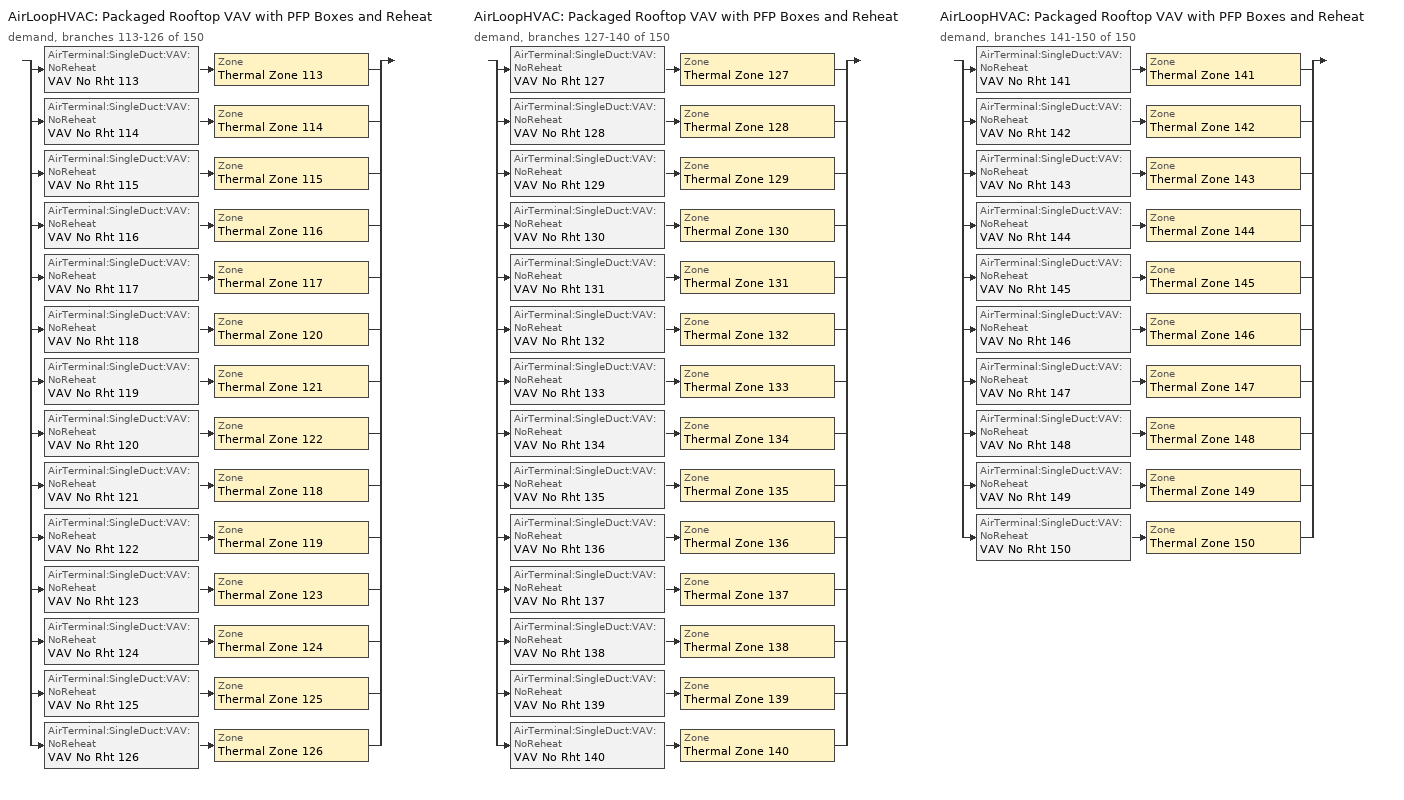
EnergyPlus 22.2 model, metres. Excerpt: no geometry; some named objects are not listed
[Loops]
AirLoopHVAC 'Packaged Rooftop VAV with PFP Boxes and Reheat'
 demand, branches 113-126 of 150: split
  | AirTerminal:SingleDuct:VAV:NoReheat 'VAV No Rht 113' > Zone 'Thermal Zone 113'
  | AirTerminal:SingleDuct:VAV:NoReheat 'VAV No Rht 114' > Zone 'Thermal Zone 114'
  | AirTerminal:SingleDuct:VAV:NoReheat 'VAV No Rht 115' > Zone 'Thermal Zone 115'
  | AirTerminal:SingleDuct:VAV:NoReheat 'VAV No Rht 116' > Zone 'Thermal Zone 116'
  | AirTerminal:SingleDuct:VAV:NoReheat 'VAV No Rht 117' > Zone 'Thermal Zone 117'
  | AirTerminal:SingleDuct:VAV:NoReheat 'VAV No Rht 118' > Zone 'Thermal Zone 120'
  | AirTerminal:SingleDuct:VAV:NoReheat 'VAV No Rht 119' > Zone 'Thermal Zone 121'
  | AirTerminal:SingleDuct:VAV:NoReheat 'VAV No Rht 120' > Zone 'Thermal Zone 122'
  | AirTerminal:SingleDuct:VAV:NoReheat 'VAV No Rht 121' > Zone 'Thermal Zone 118'
  | AirTerminal:SingleDuct:VAV:NoReheat 'VAV No Rht 122' > Zone 'Thermal Zone 119'
  | AirTerminal:SingleDuct:VAV:NoReheat 'VAV No Rht 123' > Zone 'Thermal Zone 123'
  | AirTerminal:SingleDuct:VAV:NoReheat 'VAV No Rht 124' > Zone 'Thermal Zone 124'
  | AirTerminal:SingleDuct:VAV:NoReheat 'VAV No Rht 125' > Zone 'Thermal Zone 125'
  | AirTerminal:SingleDuct:VAV:NoReheat 'VAV No Rht 126' > Zone 'Thermal Zone 126'
AirLoopHVAC 'Packaged Rooftop VAV with PFP Boxes and Reheat'
 demand, branches 127-140 of 150: split
  | AirTerminal:SingleDuct:VAV:NoReheat 'VAV No Rht 127' > Zone 'Thermal Zone 127'
  | AirTerminal:SingleDuct:VAV:NoReheat 'VAV No Rht 128' > Zone 'Thermal Zone 128'
  | AirTerminal:SingleDuct:VAV:NoReheat 'VAV No Rht 129' > Zone 'Thermal Zone 129'
  | AirTerminal:SingleDuct:VAV:NoReheat 'VAV No Rht 130' > Zone 'Thermal Zone 130'
  | AirTerminal:SingleDuct:VAV:NoReheat 'VAV No Rht 131' > Zone 'Thermal Zone 131'
  | AirTerminal:SingleDuct:VAV:NoReheat 'VAV No Rht 132' > Zone 'Thermal Zone 132'
  | AirTerminal:SingleDuct:VAV:NoReheat 'VAV No Rht 133' > Zone 'Thermal Zone 133'
  | AirTerminal:SingleDuct:VAV:NoReheat 'VAV No Rht 134' > Zone 'Thermal Zone 134'
  | AirTerminal:SingleDuct:VAV:NoReheat 'VAV No Rht 135' > Zone 'Thermal Zone 135'
  | AirTerminal:SingleDuct:VAV:NoReheat 'VAV No Rht 136' > Zone 'Thermal Zone 136'
  | AirTerminal:SingleDuct:VAV:NoReheat 'VAV No Rht 137' > Zone 'Thermal Zone 137'
  | AirTerminal:SingleDuct:VAV:NoReheat 'VAV No Rht 138' > Zone 'Thermal Zone 138'
  | AirTerminal:SingleDuct:VAV:NoReheat 'VAV No Rht 139' > Zone 'Thermal Zone 139'
  | AirTerminal:SingleDuct:VAV:NoReheat 'VAV No Rht 140' > Zone 'Thermal Zone 140'
AirLoopHVAC 'Packaged Rooftop VAV with PFP Boxes and Reheat'
 demand, branches 141-150 of 150: split
  | AirTerminal:SingleDuct:VAV:NoReheat 'VAV No Rht 141' > Zone 'Thermal Zone 141'
  | AirTerminal:SingleDuct:VAV:NoReheat 'VAV No Rht 142' > Zone 'Thermal Zone 142'
  | AirTerminal:SingleDuct:VAV:NoReheat 'VAV No Rht 143' > Zone 'Thermal Zone 143'
  | AirTerminal:SingleDuct:VAV:NoReheat 'VAV No Rht 144' > Zone 'Thermal Zone 144'
  | AirTerminal:SingleDuct:VAV:NoReheat 'VAV No Rht 145' > Zone 'Thermal Zone 145'
  | AirTerminal:SingleDuct:VAV:NoReheat 'VAV No Rht 146' > Zone 'Thermal Zone 146'
  | AirTerminal:SingleDuct:VAV:NoReheat 'VAV No Rht 147' > Zone 'Thermal Zone 147'
  | AirTerminal:SingleDuct:VAV:NoReheat 'VAV No Rht 148' > Zone 'Thermal Zone 148'
  | AirTerminal:SingleDuct:VAV:NoReheat 'VAV No Rht 149' > Zone 'Thermal Zone 149'
  | AirTerminal:SingleDuct:VAV:NoReheat 'VAV No Rht 150' > Zone 'Thermal Zone 150'
[AirTerminal:SingleDuct:VAV:NoReheat] Availability Schedule=Always On Discrete hvac_library; Maximum Air Flow Rate {m3/s}=Autosize; Zone Minimum Air Flow Input Method=Constant; Constant Minimum Air Flow Fraction=0.3; Fixed Minimum Air Flow Rate {m3/s}=Autosize
VAV No Rht 113; VAV No Rht 114; VAV No Rht 115; VAV No Rht 116; VAV No Rht 117; VAV No Rht 121; VAV No Rht 122; VAV No Rht 118; VAV No Rht 119; VAV No Rht 120; VAV No Rht 123; VAV No Rht 124; VAV No Rht 125; VAV No Rht 126; VAV No Rht 127; VAV No Rht 128; VAV No Rht 129; VAV No Rht 130; VAV No Rht 131; VAV No Rht 132; VAV No Rht 133; VAV No Rht 134; VAV No Rht 135; VAV No Rht 136; VAV No Rht 137; VAV No Rht 138; VAV No Rht 139; VAV No Rht 140; VAV No Rht 141; VAV No Rht 142; VAV No Rht 143; VAV No Rht 144; VAV No Rht 145; VAV No Rht 146; VAV No Rht 147; VAV No Rht 148; VAV No Rht 149; VAV No Rht 150
[Zone equipment]
Thermal Zone 113: VAV No Rht 113
Thermal Zone 114: VAV No Rht 114
Thermal Zone 115: VAV No Rht 115
Thermal Zone 116: VAV No Rht 116
Thermal Zone 117: VAV No Rht 117
Thermal Zone 118: VAV No Rht 121
Thermal Zone 119: VAV No Rht 122
Thermal Zone 120: VAV No Rht 118
Thermal Zone 121: VAV No Rht 119
Thermal Zone 122: VAV No Rht 120
Thermal Zone 123: VAV No Rht 123
Thermal Zone 124: VAV No Rht 124
Thermal Zone 125: VAV No Rht 125
Thermal Zone 126: VAV No Rht 126
Thermal Zone 127: VAV No Rht 127
Thermal Zone 128: VAV No Rht 128
Thermal Zone 129: VAV No Rht 129
Thermal Zone 130: VAV No Rht 130
Thermal Zone 131: VAV No Rht 131
Thermal Zone 132: VAV No Rht 132
Thermal Zone 133: VAV No Rht 133
Thermal Zone 134: VAV No Rht 134
Thermal Zone 135: VAV No Rht 135
Thermal Zone 136: VAV No Rht 136
Thermal Zone 137: VAV No Rht 137
Thermal Zone 138: VAV No Rht 138
Thermal Zone 139: VAV No Rht 139
Thermal Zone 140: VAV No Rht 140
Thermal Zone 141: VAV No Rht 141
Thermal Zone 142: VAV No Rht 142
Thermal Zone 143: VAV No Rht 143
Thermal Zone 144: VAV No Rht 144
Thermal Zone 145: VAV No Rht 145
Thermal Zone 146: VAV No Rht 146
Thermal Zone 147: VAV No Rht 147
Thermal Zone 148: VAV No Rht 148
Thermal Zone 149: VAV No Rht 149
Thermal Zone 150: VAV No Rht 150
[Sizing:Zone] Zone Cooling Design Supply Air Temperature Input Method=SupplyAirTemperature; Zone Cooling Design Supply Air Temperature {C}=14; Zone Cooling Design Supply Air Temperature Difference {deltaC}=11.11; Zone Heating Design Supply Air Temperature Input Method=SupplyAirTemperature; Zone Heating Design Supply Air Temperature {C}=40; Zone Heating Design Supply Air Temperature Difference {deltaC}=11.11; Zone Cooling Design Supply Air Humidity Ratio {kgWater/kgDryAir}=0.0085; Zone Heating Design Supply Air Humidity Ratio {kgWater/kgDryAir}=0.008; Cooling Design Air Flow Method=DesignDay; Cooling Design Air Flow Rate {m3/s}=0; Cooling Minimum Air Flow per Zone Floor Area {m3/s-m2}=0.000762; Cooling Minimum Air Flow {m3/s}=0; Cooling Minimum Air Flow Fraction=0; Heating Design Air Flow Method=DesignDay; Heating Design Air Flow Rate {m3/s}=0; Heating Maximum Air Flow per Zone Floor Area {m3/s-m2}=0.002032; Heating Maximum Air Flow {m3/s}=0.141576; Heating Maximum Air Flow Fraction=0.3; Account for Dedicated Outdoor Air System=No; Zone Load Sizing Method=Sensible Load Only No Latent Load; Zone Latent Cooling Design Supply Air Humidity Ratio Input Method=HumidityRatioDifference; Zone Cooling Design Supply Air Humidity Ratio Difference {kgWater/kgDryAir}=0.005; Zone Latent Heating Design Supply Air Humidity Ratio Input Method=HumidityRatioDifference; Zone Humidification Design Supply Air Humidity Ratio Difference {kgWater/kgDryAir}=0.005
Name | Design Specification Outdoor Air Object
Thermal Zone 113 | Thermal Zone 113 DSOA Space List
Thermal Zone 114 | Thermal Zone 114 DSOA Space List
Thermal Zone 115 | Thermal Zone 115 DSOA Space List
Thermal Zone 116 | Thermal Zone 116 DSOA Space List
Thermal Zone 117 | Thermal Zone 117 DSOA Space List
Thermal Zone 118 | Thermal Zone 118 DSOA Space List
Thermal Zone 119 | Thermal Zone 119 DSOA Space List
Thermal Zone 120 | Thermal Zone 120 DSOA Space List
Thermal Zone 121 | Thermal Zone 121 DSOA Space List
Thermal Zone 122 | Thermal Zone 122 DSOA Space List
Thermal Zone 123 | Thermal Zone 123 DSOA Space List
Thermal Zone 124 | Thermal Zone 124 DSOA Space List
Thermal Zone 125 | Thermal Zone 125 DSOA Space List
Thermal Zone 126 | Thermal Zone 126 DSOA Space List
Thermal Zone 127 | Thermal Zone 127 DSOA Space List
Thermal Zone 128 | Thermal Zone 128 DSOA Space List
Thermal Zone 129 | Thermal Zone 129 DSOA Space List
Thermal Zone 130 | Thermal Zone 130 DSOA Space List
Thermal Zone 131 | Thermal Zone 131 DSOA Space List
Thermal Zone 132 | Thermal Zone 132 DSOA Space List
Thermal Zone 133 | Thermal Zone 133 DSOA Space List
Thermal Zone 134 | Thermal Zone 134 DSOA Space List
Thermal Zone 135 | Thermal Zone 135 DSOA Space List
Thermal Zone 136 | Thermal Zone 136 DSOA Space List
Thermal Zone 137 | Thermal Zone 137 DSOA Space List
Thermal Zone 138 | Thermal Zone 138 DSOA Space List
Thermal Zone 139 | Thermal Zone 139 DSOA Space List
Thermal Zone 140 | Thermal Zone 140 DSOA Space List
Thermal Zone 141 | Thermal Zone 141 DSOA Space List
Thermal Zone 142 | Thermal Zone 142 DSOA Space List
Thermal Zone 143 | Thermal Zone 143 DSOA Space List
Thermal Zone 144 | Thermal Zone 144 DSOA Space List
Thermal Zone 145 | Thermal Zone 145 DSOA Space List
Thermal Zone 146 | Thermal Zone 146 DSOA Space List
Thermal Zone 147 | Thermal Zone 147 DSOA Space List
Thermal Zone 148 | Thermal Zone 148 DSOA Space List
Thermal Zone 149 | Thermal Zone 149 DSOA Space List
Thermal Zone 150 | Thermal Zone 150 DSOA Space List
[DesignSpecification:OutdoorAir]
189.1-2009 - Office - ClosedOffice - CZ4-8 Ventilation: Outdoor Air Method=Sum; Outdoor Air Flow per Person {m3/s-person}=0.00943895; Outdoor Air Flow per Zone Floor Area {m3/s-m2}=0; Outdoor Air Flow per Zone {m3/s}=0; Outdoor Air Flow Air Changes per Hour {1/hr}=0
[DesignSpecification:OutdoorAir:SpaceList] Space Design Specification Outdoor Air Object Name 1=189.1-2009 - Office - ClosedOffice - CZ4-8 Ventilation
Name | Space Name 1
Thermal Zone 113 DSOA Space List | Space 8 - 8
Thermal Zone 114 DSOA Space List | Space 8 - 9
Thermal Zone 115 DSOA Space List | Space 8 - 10
Thermal Zone 116 DSOA Space List | Space 8 - 11
Thermal Zone 117 DSOA Space List | Space 8 - 12
Thermal Zone 118 DSOA Space List | Space 8 - 13
Thermal Zone 119 DSOA Space List | Space 8 - 14
Thermal Zone 120 DSOA Space List | Space 8 - 15
Thermal Zone 121 DSOA Space List | Space 9 - 1
Thermal Zone 122 DSOA Space List | Space 9 - 2
Thermal Zone 123 DSOA Space List | Space 9 - 3
Thermal Zone 124 DSOA Space List | Space 9 - 4
Thermal Zone 125 DSOA Space List | Space 9 - 5
Thermal Zone 126 DSOA Space List | Space 9 - 6
Thermal Zone 127 DSOA Space List | Space 9 - 7
Thermal Zone 128 DSOA Space List | Space 9 - 8
Thermal Zone 129 DSOA Space List | Space 9 - 9
Thermal Zone 130 DSOA Space List | Space 9 - 10
Thermal Zone 131 DSOA Space List | Space 9 - 11
Thermal Zone 132 DSOA Space List | Space 9 - 12
Thermal Zone 133 DSOA Space List | Space 9 - 13
Thermal Zone 134 DSOA Space List | Space 9 - 14
Thermal Zone 135 DSOA Space List | Space 9 - 15
Thermal Zone 136 DSOA Space List | Space 10 - 1
Thermal Zone 137 DSOA Space List | Space 10 - 2
Thermal Zone 138 DSOA Space List | Space 10 - 3
Thermal Zone 139 DSOA Space List | Space 10 - 4
Thermal Zone 140 DSOA Space List | Space 10 - 5
Thermal Zone 141 DSOA Space List | Space 10 - 6
Thermal Zone 142 DSOA Space List | Space 10 - 7
Thermal Zone 143 DSOA Space List | Space 10 - 8
Thermal Zone 144 DSOA Space List | Space 10 - 9
Thermal Zone 145 DSOA Space List | Space 10 - 10
Thermal Zone 146 DSOA Space List | Space 10 - 11
Thermal Zone 147 DSOA Space List | Space 10 - 12
Thermal Zone 148 DSOA Space List | Space 10 - 13
Thermal Zone 149 DSOA Space List | Space 10 - 14
Thermal Zone 150 DSOA Space List | Space 10 - 15
[Schedule:Constant]
Always On Discrete hvac_library: Hourly Value=1
